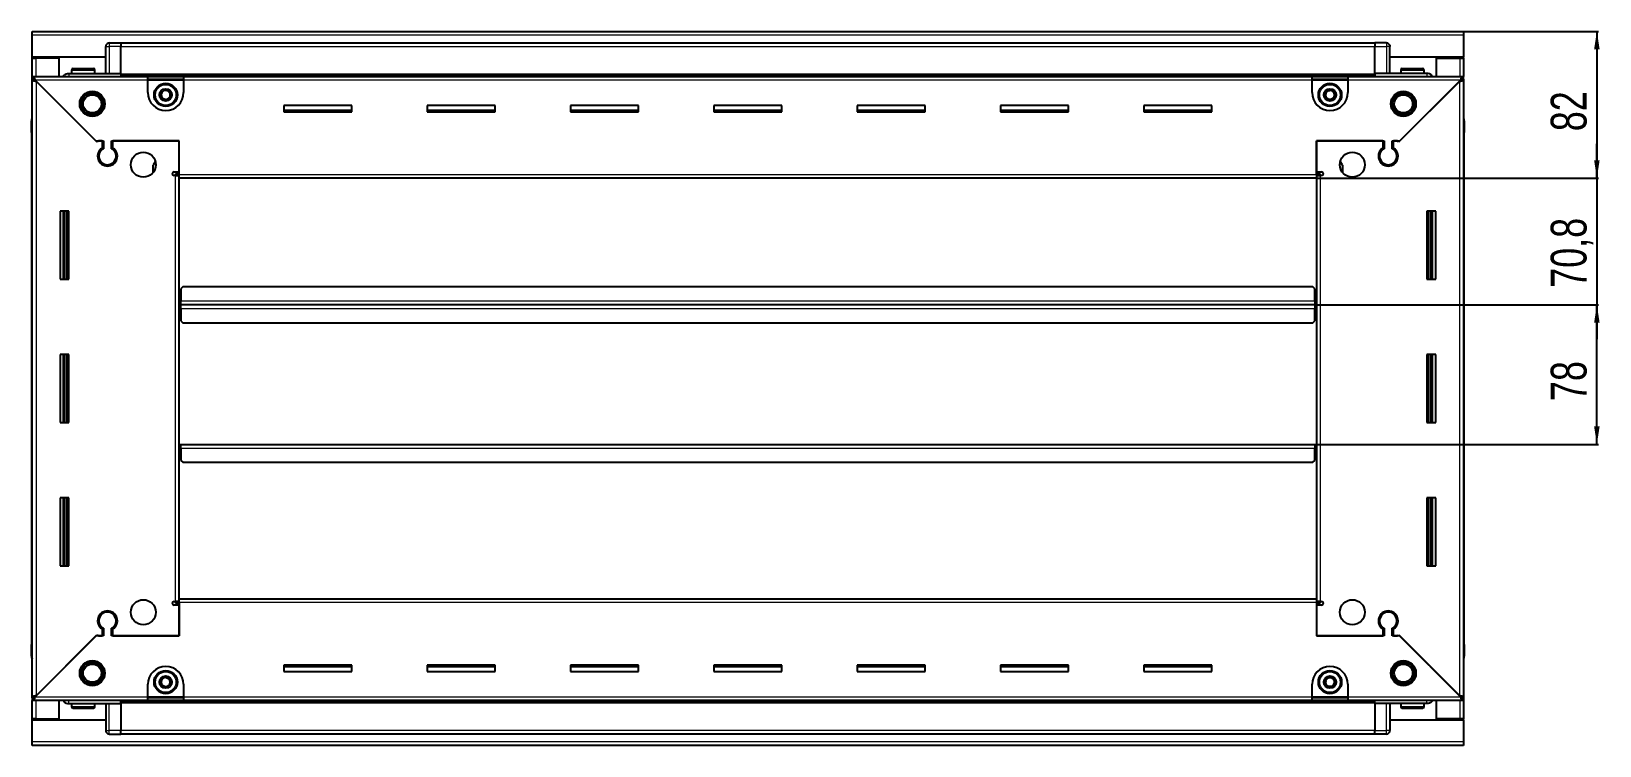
# Model space of a CAD drawing. Header units: millimetres. Extents: x 834 to 4236, y -297 to 1801.
# Drawn here: x 3360 to 4236, y 1277 to 1676 of the extents above; entities that cross this region are included whole.
import ezdxf

# ---------------------------------------------------------------- set-up
doc = ezdxf.new("R2010")
doc.units = ezdxf.units.MM
doc.layers.add('FORMAT', color=7, linetype='Continuous')
doc.styles.add('SLDTEXTSTYLE0', font='TXT', dxfattribs={"width": 0.75})
doc.dimstyles.new('SLDDIMSTYLE0', dxfattribs={"dimtxt": 20, "dimasz": 10, "dimexe": 0, "dimexo": 0.0625, "dimgap": 5, "dimtad": 2, "dimdec": 1, "dimrnd": 1e-09, "dimzin": 12, "dimdsep": 46, "dimtxsty": 'SLDTEXTSTYLE0', "dimsah": 1, "dimcen": 0.09, "dimadec": 0, "dimazin": 3, "dimtfac": 1, "dimtofl": 0, "dimtmove": 0, "dimatfit": 3, "dimfxl": 0, "dimfrac": 2, "dimtolj": 1, "dimtzin": 12, "dimarcsym": 0})
doc.dimstyles.new('SLDDIMSTYLE1', dxfattribs={"dimtxt": 20, "dimasz": 10, "dimexe": 0, "dimexo": 0.0625, "dimgap": 5, "dimtad": 2, "dimdec": 1, "dimrnd": 1e-09, "dimzin": 12, "dimdsep": 46, "dimtxsty": 'SLDTEXTSTYLE0', "dimsah": 1, "dimcen": 0.09, "dimadec": 0, "dimazin": 3, "dimtfac": 1, "dimtmove": 0, "dimatfit": 0, "dimfxl": 0, "dimfrac": 2, "dimtolj": 1, "dimtzin": 12, "dimarcsym": 0})

# ---------------------------------------------------------------- blocks, each defined once
blk = doc.blocks.new('_D_5')
at = {"layer": 'FORMAT'}
for p, q in [((4159.73, 1676.26), (4235.22, 1676.26)), ((4234.22, 1676.26), (4234.22, 1594.26)), ((4077.73, 1594.26), (4235.22, 1594.26))]:
    blk.add_line(p, q, dxfattribs=at)
for points in [[(4234.22, 1676.26), (4232.68, 1666.26), (4235.76, 1666.26)], [(4234.22, 1594.26), (4235.76, 1604.26), (4232.68, 1604.26)]]:
    blk.add_solid(points, dxfattribs=at)
at = {"layer": 'FORMAT', "insert": (4208.44, 1620.48), "char_height": 20, "attachment_point": 1, "rotation": 90, "style": 'SLDTEXTSTYLE0'}
blk.add_mtext('82', dxfattribs=at)
blk = doc.blocks.new('_D_6')
at = {"layer": 'FORMAT'}
for p, q in [((4234.22, 1594.26), (4234.22, 1613.49)), ((4077.73, 1594.26), (4235.22, 1594.26)), ((4234.22, 1594.26), (4234.22, 1523.51)), ((4076.73, 1523.51), (4235.22, 1523.51)), ((4234.22, 1523.51), (4234.22, 1504.28))]:
    blk.add_line(p, q, dxfattribs=at)
for points in [[(4234.22, 1594.26), (4235.76, 1604.26), (4232.68, 1604.26)], [(4234.22, 1523.51), (4232.68, 1513.51), (4235.76, 1513.51)]]:
    blk.add_solid(points, dxfattribs=at)
at = {"layer": 'FORMAT', "insert": (4208.44, 1533.02), "char_height": 20, "attachment_point": 1, "rotation": 90, "style": 'SLDTEXTSTYLE0'}
blk.add_mtext('70,8', dxfattribs=at)
blk = doc.blocks.new('_D_7')
at = {"layer": 'FORMAT'}
for p, q in [((4076.73, 1523.51), (4235.22, 1523.51)), ((4234.22, 1445.56), (4234.22, 1523.51)), ((4076.73, 1445.56), (4235.22, 1445.56))]:
    blk.add_line(p, q, dxfattribs=at)
for points in [[(4234.22, 1523.51), (4232.68, 1513.51), (4235.76, 1513.51)], [(4234.22, 1445.56), (4235.76, 1455.56), (4232.68, 1455.56)]]:
    blk.add_solid(points, dxfattribs=at)
at = {"layer": 'FORMAT', "insert": (4208.44, 1469.75), "char_height": 20, "attachment_point": 1, "rotation": 90, "style": 'SLDTEXTSTYLE0'}
blk.add_mtext('78', dxfattribs=at)

msp = doc.modelspace()

# ---------------------------------------------------------------- linework, layer by layer
at = {"color": 7, "linetype": 'Continuous', "lineweight": 25}
for p, q in [((3360.72, 1676.26), (4159.72, 1676.26)), ((3360.72, 1674.16), (3360.72, 1676.26)), ((3360.72, 1661.76), (3360.72, 1674.16)), ((4159.72, 1676.26), (4159.72, 1674.16)), ((4159.72, 1674.16), (4159.72, 1661.76)), ((3401.72, 1652.76), (3401.72, 1667.76)), ((3402.4, 1669.26), (3402.4, 1669.26)), ((3403.72, 1669.76), (3410.22, 1669.76)), ((3403.72, 1669.76), (3410.22, 1669.76)), ((3410.22, 1669.76), (3410.22, 1669.76)), ((3410.22, 1669.76), (3410.22, 1669.76)), ((3410.22, 1669.76), (3410.22, 1667.76)), ((4110.22, 1669.61), (3410.22, 1669.61)), ((3410.22, 1652.76), (3410.22, 1667.76)), ((4110.22, 1669.76), (4110.22, 1669.76)), ((4116.72, 1669.76), (4110.22, 1669.76)), ((4116.72, 1669.76), (4110.22, 1669.76)), ((4110.22, 1669.76), (4110.22, 1667.76)), ((4110.22, 1652.76), (4110.22, 1667.76)), ((4118.72, 1667.76), (4118.72, 1667.76)), ((4118.72, 1652.76), (4118.72, 1667.76)), ((3401.72, 1661.76), (3360.72, 1661.76)), ((3360.72, 1661.26), (3360.72, 1661.76)), ((3360.72, 1651.01), (3360.72, 1661.26)), ((3360.72, 1661.26), (3362.82, 1661.26)), ((3362.22, 1661.26), (3362.22, 1661.76)), ((3375.72, 1661.26), (3362.82, 1661.26)), ((3375.72, 1651.01), (3375.72, 1661.26)), ((3383.52, 1655.46), (3394.92, 1655.46)), ((4159.72, 1661.76), (4118.72, 1661.76)), ((4125.52, 1655.46), (4136.92, 1655.46)), ((4144.72, 1661.26), (4157.62, 1661.26)), ((4144.72, 1651.01), (4144.72, 1661.26)), ((4157.62, 1661.26), (4159.72, 1661.26)), ((4158.22, 1661.26), (4158.22, 1661.76)), ((4159.72, 1661.26), (4159.72, 1661.76)), ((4159.72, 1661.26), (4159.72, 1651.01)), ((3360.72, 1649.51), (3360.72, 1651.01)), ((3360.72, 1651.01), (3361.72, 1651.01)), ((3360.72, 1649.01), (3360.72, 1649.51)), ((3360.72, 1649.51), (3361.72, 1649.51)), ((3360.72, 1304.51), (3360.72, 1649.01)), ((3362.22, 1649.01), (3360.72, 1649.01)), ((3361.72, 1651.01), (3425.22, 1651.01)), ((3361.72, 1649.51), (3361.72, 1651.01)), ((3362.32, 1648.91), (3396.22, 1615.01)), ((3396.92, 1614.31), (3362.82, 1648.41)), ((3381.22, 1652.76), (3410.22, 1652.76)), ((3382.72, 1654.66), (3382.72, 1652.76)), ((3395.72, 1652.76), (3395.72, 1654.66)), ((3410.22, 1652.76), (3410.22, 1652.26)), ((3410.22, 1651.61), (4110.22, 1651.61)), ((3425.22, 1648.91), (3425.22, 1651.01)), ((3425.22, 1651.01), (3445.22, 1651.01)), ((3425.22, 1649.51), (3445.22, 1649.51)), ((3425.22, 1642.01), (3425.22, 1648.91)), ((3445.22, 1651.01), (4075.22, 1651.01)), ((3445.22, 1651.01), (3445.22, 1648.91)), ((3445.22, 1648.91), (3445.22, 1642.01)), ((4075.22, 1648.91), (4075.22, 1651.01)), ((4075.22, 1651.01), (4095.22, 1651.01)), ((4075.22, 1649.51), (4095.22, 1649.51)), ((4075.22, 1642.01), (4075.22, 1648.91)), ((4095.22, 1651.01), (4158.72, 1651.01)), ((4095.22, 1651.01), (4095.22, 1648.91)), ((4095.22, 1648.91), (4095.22, 1642.01)), ((4110.22, 1652.76), (4110.22, 1652.26)), ((4139.22, 1652.76), (4110.22, 1652.76)), ((4157.62, 1648.41), (4123.52, 1614.31)), ((4124.22, 1615.01), (4158.12, 1648.91)), ((4124.72, 1654.66), (4124.72, 1652.76)), ((4137.72, 1652.76), (4137.72, 1654.66)), ((4158.22, 1649.01), (4159.72, 1649.01)), ((4158.72, 1649.51), (4158.72, 1651.01)), ((4158.72, 1651.01), (4159.72, 1651.01)), ((4158.72, 1649.51), (4159.72, 1649.51)), ((4159.72, 1649.51), (4159.72, 1651.01)), ((4159.72, 1649.51), (4159.72, 1649.01)), ((4159.72, 1649.01), (4159.72, 1304.51)), ((3539.22, 1634.76), (3501.22, 1634.76)), ((3501.22, 1634.76), (3501.22, 1631.26)), ((3539.22, 1632.01), (3501.22, 1632.01)), ((3501.22, 1631.26), (3539.22, 1631.26)), ((3539.22, 1631.26), (3539.22, 1634.76)), ((3619.22, 1634.76), (3581.22, 1634.76)), ((3581.22, 1634.76), (3581.22, 1631.26)), ((3619.22, 1632.01), (3581.22, 1632.01)), ((3581.22, 1631.26), (3619.22, 1631.26)), ((3619.22, 1631.26), (3619.22, 1634.76)), ((3699.22, 1634.76), (3661.22, 1634.76)), ((3661.22, 1634.76), (3661.22, 1631.26)), ((3699.22, 1632.01), (3661.22, 1632.01)), ((3661.22, 1631.26), (3699.22, 1631.26)), ((3699.22, 1631.26), (3699.22, 1634.76)), ((3779.22, 1634.76), (3741.22, 1634.76)), ((3741.22, 1634.76), (3741.22, 1631.26)), ((3779.22, 1632.01), (3741.22, 1632.01)), ((3741.22, 1631.26), (3779.22, 1631.26)), ((3779.22, 1631.26), (3779.22, 1634.76)), ((3859.22, 1634.76), (3821.22, 1634.76)), ((3821.22, 1634.76), (3821.22, 1631.26)), ((3859.22, 1632.01), (3821.22, 1632.01)), ((3821.22, 1631.26), (3859.22, 1631.26)), ((3859.22, 1631.26), (3859.22, 1634.76)), ((3939.22, 1634.76), (3901.22, 1634.76)), ((3901.22, 1634.76), (3901.22, 1631.26)), ((3939.22, 1632.01), (3901.22, 1632.01)), ((3901.22, 1631.26), (3939.22, 1631.26)), ((3939.22, 1631.26), (3939.22, 1634.76)), ((4019.22, 1634.76), (3981.22, 1634.76)), ((3981.22, 1634.76), (3981.22, 1631.26)), ((4019.22, 1632.01), (3981.22, 1632.01)), ((3981.22, 1631.26), (4019.22, 1631.26)), ((4019.22, 1631.26), (4019.22, 1634.76)), ((3360.22, 1626.26), (3360.22, 1619.76)), ((3360.22, 1619.76), (3360.22, 1626.26)), ((3360.22, 1619.76), (3360.22, 1619.76)), ((3360.72, 1619.76), (3360.22, 1619.76)), ((3360.37, 1619.76), (3360.37, 1333.76)), ((4159.72, 1627.58), (4159.72, 1627.58)), ((4159.72, 1619.76), (4160.22, 1619.76)), ((4160.07, 1333.76), (4160.07, 1619.76)), ((4160.22, 1626.26), (4160.22, 1619.76)), ((4160.22, 1619.76), (4160.22, 1626.26)), ((4160.22, 1619.76), (4160.22, 1619.76)), ((4160.22, 1619.76), (4160.22, 1619.76)), ((3396.22, 1615.01), (3400.42, 1615.01)), ((3397.62, 1615.01), (3396.92, 1614.31)), ((3399.72, 1615.01), (3397.62, 1615.01)), ((3399.72, 1615.01), (3399.72, 1611.12)), ((3400.42, 1615.01), (3400.42, 1610.72)), ((3405.02, 1615.01), (3442.72, 1615.01)), ((3405.02, 1610.72), (3405.02, 1615.01)), ((3405.72, 1611.12), (3405.72, 1615.01)), ((3442.72, 1615.01), (3405.72, 1615.01)), ((3442.72, 1596.36), (3442.72, 1615.01)), ((3442.72, 1597.76), (3442.72, 1615.01)), ((4077.72, 1615.01), (4115.42, 1615.01)), ((4077.72, 1596.36), (4077.72, 1615.01)), ((4077.72, 1615.01), (4077.72, 1597.76)), ((4114.72, 1615.01), (4077.72, 1615.01)), ((4114.72, 1615.01), (4114.72, 1611.12)), ((4115.42, 1615.01), (4115.42, 1610.72)), ((4120.02, 1615.01), (4124.22, 1615.01)), ((4120.02, 1610.72), (4120.02, 1615.01)), ((4122.82, 1615.01), (4120.72, 1615.01)), ((4120.72, 1611.12), (4120.72, 1615.01)), ((4123.52, 1614.31), (4122.82, 1615.01)), ((3429.46, 1603.65), (3428.22, 1601.51)), ((4092.22, 1601.51), (4090.98, 1603.65)), ((3400.72, 1602.14), (3400.72, 1601.38)), ((3428.22, 1597.43), (3428.22, 1601.51)), ((3439.87, 1597.76), (3442.72, 1597.76)), ((3440.62, 1595.76), (3439.87, 1595.76)), ((3440.62, 1595.76), (3442.72, 1595.76)), ((3442.72, 1596.76), (3440.72, 1596.76)), ((3440.72, 1596.76), (3440.72, 1595.76)), ((3442.72, 1594.26), (3442.72, 1596.36)), ((4077.72, 1594.26), (3442.72, 1594.26)), ((3442.72, 1359.26), (3442.72, 1594.26)), ((4077.72, 1597.76), (4080.57, 1597.76)), ((4079.72, 1596.76), (4077.72, 1596.76)), ((4077.72, 1596.36), (4077.72, 1594.26)), ((4077.72, 1595.76), (4079.82, 1595.76)), ((4077.72, 1594.26), (4077.72, 1359.26)), ((4079.72, 1595.76), (4079.72, 1596.76)), ((4080.57, 1595.76), (4079.82, 1595.76)), ((4092.22, 1601.51), (4092.22, 1597.43)), ((4119.72, 1602.14), (4119.72, 1601.38)), ((3381.22, 1575.76), (3376.22, 1575.76)), ((3376.22, 1575.76), (3376.22, 1537.76)), ((3378.37, 1537.76), (3378.37, 1575.76)), ((3380.16, 1537.76), (3380.16, 1575.76)), ((3380.2, 1537.76), (3380.2, 1575.76)), ((3381.22, 1537.76), (3381.22, 1575.76)), ((4139.22, 1575.76), (4139.22, 1537.76)), ((4144.22, 1575.76), (4139.22, 1575.76)), ((4140.24, 1575.76), (4140.24, 1537.76)), ((4140.28, 1575.76), (4140.28, 1537.76)), ((4142.07, 1575.76), (4142.07, 1537.76)), ((4144.22, 1537.76), (4144.22, 1575.76)), ((3376.22, 1537.76), (3381.22, 1537.76)), ((3444.72, 1533.51), (3443.72, 1532.51)), ((3443.72, 1532.51), (3443.72, 1525.61)), ((4075.72, 1533.51), (3444.72, 1533.51)), ((4076.72, 1532.51), (4075.72, 1533.51)), ((4076.72, 1525.61), (4076.72, 1532.51)), ((4139.22, 1537.76), (4144.22, 1537.76)), ((3443.47, 1523.51), (3442.72, 1523.51)), ((3443.72, 1526.36), (3443.47, 1526.36)), ((3443.47, 1526.36), (3443.47, 1523.51)), ((3443.47, 1523.51), (3443.47, 1520.66)), ((3443.72, 1523.51), (3443.72, 1525.61)), ((4076.72, 1523.51), (3443.72, 1523.51)), ((3443.72, 1521.41), (3443.72, 1523.51)), ((4076.97, 1526.36), (4076.72, 1526.36)), ((4076.72, 1525.61), (4076.72, 1523.51)), ((4076.72, 1523.51), (4076.72, 1521.41)), ((4076.97, 1523.51), (4076.97, 1526.36)), ((4077.72, 1523.51), (4076.97, 1523.51)), ((4076.97, 1520.66), (4076.97, 1523.51)), ((3443.47, 1520.66), (3443.72, 1520.66)), ((3443.72, 1521.41), (3443.72, 1514.51)), ((4076.72, 1514.51), (4076.72, 1521.41)), ((4076.72, 1520.66), (4076.97, 1520.66)), ((3443.72, 1514.51), (3444.72, 1513.51)), ((3444.72, 1513.51), (4075.72, 1513.51)), ((4075.72, 1513.51), (4076.72, 1514.51)), ((3381.22, 1495.76), (3376.22, 1495.76)), ((3376.22, 1495.76), (3376.22, 1457.76)), ((3378.37, 1457.76), (3378.37, 1495.76)), ((3380.16, 1457.76), (3380.16, 1495.76)), ((3380.2, 1457.76), (3380.2, 1495.76)), ((3381.22, 1457.76), (3381.22, 1495.76)), ((4139.22, 1495.76), (4139.22, 1457.76)), ((4144.22, 1495.76), (4139.22, 1495.76)), ((4140.24, 1495.76), (4140.24, 1457.76)), ((4140.28, 1495.76), (4140.28, 1457.76)), ((4142.07, 1495.76), (4142.07, 1457.76)), ((4144.22, 1457.76), (4144.22, 1495.76)), ((3376.22, 1457.76), (3381.22, 1457.76)), ((4139.22, 1457.76), (4144.22, 1457.76)), ((3442.72, 1445.56), (3443.47, 1445.56)), ((3443.47, 1445.56), (3443.47, 1442.71)), ((3443.72, 1443.46), (3443.72, 1445.56)), ((3443.72, 1445.56), (4076.72, 1445.56)), ((4076.72, 1445.56), (4076.72, 1443.46)), ((4076.97, 1442.71), (4076.97, 1445.56)), ((4076.97, 1445.56), (4077.72, 1445.56)), ((3443.47, 1442.71), (3443.72, 1442.71)), ((3443.72, 1443.46), (3443.72, 1436.56)), ((3443.72, 1436.56), (3444.72, 1435.56)), ((4075.72, 1435.56), (4076.72, 1436.56)), ((4076.72, 1436.56), (4076.72, 1443.46)), ((4076.72, 1442.71), (4076.97, 1442.71)), ((3444.72, 1435.56), (4075.72, 1435.56)), ((3381.22, 1415.76), (3376.22, 1415.76)), ((3376.22, 1415.76), (3376.22, 1377.76)), ((3378.37, 1377.76), (3378.37, 1415.76)), ((3380.16, 1377.76), (3380.16, 1415.76)), ((3380.2, 1377.76), (3380.2, 1415.76)), ((3381.22, 1377.76), (3381.22, 1415.76)), ((4139.22, 1415.76), (4139.22, 1377.76)), ((4144.22, 1415.76), (4139.22, 1415.76)), ((4140.24, 1415.76), (4140.24, 1377.76)), ((4140.28, 1415.76), (4140.28, 1377.76)), ((4142.07, 1415.76), (4142.07, 1377.76)), ((4144.22, 1377.76), (4144.22, 1415.76)), ((3376.22, 1377.76), (3381.22, 1377.76)), ((4139.22, 1377.76), (4144.22, 1377.76)), ((3439.87, 1357.76), (3440.62, 1357.76)), ((3442.72, 1357.76), (3440.62, 1357.76)), ((3440.72, 1357.76), (3440.72, 1356.76)), ((3442.72, 1359.26), (4077.72, 1359.26)), ((3442.72, 1357.16), (3442.72, 1359.26)), ((3442.72, 1357.16), (3442.72, 1338.51)), ((4077.72, 1359.26), (4077.72, 1357.16)), ((4079.82, 1357.76), (4077.72, 1357.76)), ((4077.72, 1357.16), (4077.72, 1338.51)), ((4079.72, 1356.76), (4079.72, 1357.76)), ((4079.82, 1357.76), (4080.57, 1357.76)), ((3400.72, 1352.13), (3400.72, 1351.37)), ((3442.72, 1355.76), (3439.87, 1355.76)), ((3440.72, 1356.76), (3442.72, 1356.76)), ((3442.72, 1338.51), (3442.72, 1355.76)), ((4077.72, 1356.76), (4079.72, 1356.76)), ((4077.72, 1355.76), (4077.72, 1338.51)), ((4080.57, 1355.76), (4077.72, 1355.76)), ((4119.72, 1352.13), (4119.72, 1351.37)), ((3399.72, 1342.4), (3399.72, 1338.51)), ((3400.42, 1342.79), (3400.42, 1338.51)), ((3405.02, 1338.51), (3405.02, 1342.79)), ((3405.72, 1338.51), (3405.72, 1342.4)), ((4114.72, 1342.4), (4114.72, 1338.51)), ((4115.42, 1342.79), (4115.42, 1338.51)), ((4120.02, 1338.51), (4120.02, 1342.79)), ((4120.72, 1338.51), (4120.72, 1342.4)), ((3360.22, 1327.26), (3360.22, 1333.76)), ((3360.22, 1333.76), (3360.22, 1333.76)), ((3360.22, 1333.76), (3360.22, 1333.76)), ((3360.22, 1333.76), (3360.22, 1327.26)), ((3360.72, 1333.76), (3360.22, 1333.76)), ((3396.22, 1338.51), (3362.32, 1304.61)), ((3362.82, 1305.11), (3396.92, 1339.21)), ((3400.42, 1338.51), (3396.22, 1338.51)), ((3396.92, 1339.21), (3397.62, 1338.51)), ((3397.62, 1338.51), (3399.72, 1338.51)), ((3442.72, 1338.51), (3405.02, 1338.51)), ((3405.72, 1338.51), (3442.72, 1338.51)), ((4115.42, 1338.51), (4077.72, 1338.51)), ((4077.72, 1338.51), (4114.72, 1338.51)), ((4124.22, 1338.51), (4120.02, 1338.51)), ((4120.72, 1338.51), (4122.82, 1338.51)), ((4122.82, 1338.51), (4123.52, 1339.21)), ((4123.52, 1339.21), (4157.62, 1305.11)), ((4158.12, 1304.61), (4124.22, 1338.51)), ((4159.72, 1333.76), (4160.22, 1333.76)), ((4160.22, 1333.76), (4160.22, 1333.76)), ((4160.22, 1327.26), (4160.22, 1333.76)), ((4160.22, 1333.76), (4160.22, 1327.26)), ((3360.72, 1325.93), (3360.72, 1325.93)), ((3539.22, 1322.26), (3501.22, 1322.26)), ((3501.22, 1322.26), (3501.22, 1318.76)), ((3539.22, 1318.76), (3539.22, 1322.26)), ((3619.22, 1322.26), (3581.22, 1322.26)), ((3581.22, 1322.26), (3581.22, 1318.76)), ((3619.22, 1318.76), (3619.22, 1322.26)), ((3699.22, 1322.26), (3661.22, 1322.26)), ((3661.22, 1322.26), (3661.22, 1318.76)), ((3699.22, 1318.76), (3699.22, 1322.26)), ((3779.22, 1322.26), (3741.22, 1322.26)), ((3741.22, 1322.26), (3741.22, 1318.76)), ((3779.22, 1318.76), (3779.22, 1322.26)), ((3859.22, 1322.26), (3821.22, 1322.26)), ((3821.22, 1322.26), (3821.22, 1318.76)), ((3859.22, 1318.76), (3859.22, 1322.26)), ((3939.22, 1322.26), (3901.22, 1322.26)), ((3901.22, 1322.26), (3901.22, 1318.76)), ((3939.22, 1318.76), (3939.22, 1322.26)), ((4019.22, 1322.26), (3981.22, 1322.26)), ((3981.22, 1322.26), (3981.22, 1318.76)), ((4019.22, 1318.76), (4019.22, 1322.26)), ((3501.22, 1321.51), (3539.22, 1321.51)), ((3501.22, 1318.76), (3539.22, 1318.76)), ((3581.22, 1321.51), (3619.22, 1321.51)), ((3581.22, 1318.76), (3619.22, 1318.76)), ((3661.22, 1321.51), (3699.22, 1321.51)), ((3661.22, 1318.76), (3699.22, 1318.76)), ((3741.22, 1321.51), (3779.22, 1321.51)), ((3741.22, 1318.76), (3779.22, 1318.76)), ((3821.22, 1321.51), (3859.22, 1321.51)), ((3821.22, 1318.76), (3859.22, 1318.76)), ((3901.22, 1321.51), (3939.22, 1321.51)), ((3901.22, 1318.76), (3939.22, 1318.76)), ((3981.22, 1321.51), (4019.22, 1321.51)), ((3981.22, 1318.76), (4019.22, 1318.76)), ((3425.22, 1304.61), (3425.22, 1311.51)), ((3425.22, 1302.51), (3425.22, 1304.61)), ((3445.22, 1311.51), (3445.22, 1304.61)), ((3445.22, 1304.61), (3445.22, 1302.51)), ((4075.22, 1304.61), (4075.22, 1311.51)), ((4075.22, 1302.51), (4075.22, 1304.61)), ((4095.22, 1311.51), (4095.22, 1304.61)), ((4095.22, 1304.61), (4095.22, 1302.51)), ((3360.72, 1304.01), (3360.72, 1304.51)), ((3362.22, 1304.51), (3360.72, 1304.51)), ((3360.72, 1304.01), (3360.72, 1302.51)), ((3361.72, 1304.01), (3360.72, 1304.01)), ((3360.72, 1292.26), (3360.72, 1302.51)), ((3361.72, 1302.51), (3360.72, 1302.51)), ((3361.72, 1304.01), (3361.72, 1302.51)), ((3425.22, 1302.51), (3361.72, 1302.51)), ((3375.72, 1292.26), (3375.72, 1302.51)), ((3381.22, 1300.76), (3410.22, 1300.76)), ((3382.72, 1300.76), (3382.72, 1298.86)), ((3387.3, 1298.06), (3383.52, 1298.06)), ((3394.92, 1298.06), (3387.3, 1298.06)), ((3395.72, 1298.86), (3395.72, 1300.76)), ((3401.72, 1300.76), (3401.72, 1285.76)), ((4110.22, 1301.91), (3410.22, 1301.91)), ((3410.22, 1300.76), (3410.22, 1301.26)), ((3410.22, 1300.76), (3410.22, 1285.76)), ((3445.22, 1304.01), (3425.22, 1304.01)), ((3445.22, 1302.51), (3425.22, 1302.51)), ((4075.22, 1302.51), (3445.22, 1302.51)), ((4095.22, 1304.01), (4075.22, 1304.01)), ((4095.22, 1302.51), (4075.22, 1302.51)), ((4158.72, 1302.51), (4095.22, 1302.51)), ((4110.22, 1300.76), (4110.22, 1301.26)), ((4139.22, 1300.76), (4110.22, 1300.76)), ((4110.22, 1300.76), (4110.22, 1285.76)), ((4118.72, 1300.76), (4118.72, 1285.76)), ((4124.72, 1300.76), (4124.72, 1298.86)), ((4132.51, 1298.06), (4125.52, 1298.06)), ((4136.92, 1298.06), (4132.51, 1298.06)), ((4137.72, 1298.86), (4137.72, 1300.76)), ((4144.72, 1292.26), (4144.72, 1302.51)), ((4158.22, 1304.51), (4159.72, 1304.51)), ((4158.72, 1304.01), (4158.72, 1302.51)), ((4159.72, 1304.01), (4158.72, 1304.01)), ((4159.72, 1302.51), (4158.72, 1302.51)), ((4159.72, 1304.51), (4159.72, 1304.01)), ((4159.72, 1304.01), (4159.72, 1302.51)), ((4159.72, 1302.51), (4159.72, 1292.26)), ((3362.82, 1292.26), (3360.72, 1292.26)), ((3360.72, 1291.76), (3360.72, 1292.26)), ((3360.72, 1279.36), (3360.72, 1291.76)), ((3360.72, 1291.76), (3401.72, 1291.76)), ((3362.22, 1291.76), (3362.22, 1292.26)), ((3362.82, 1292.26), (3375.72, 1292.26)), ((4118.72, 1291.76), (4159.72, 1291.76)), ((4157.62, 1292.26), (4144.72, 1292.26)), ((4159.72, 1292.26), (4157.62, 1292.26)), ((4158.22, 1291.76), (4158.22, 1292.26)), ((4159.72, 1291.76), (4159.72, 1292.26)), ((4159.72, 1291.76), (4159.72, 1279.36)), ((3360.72, 1277.26), (3360.72, 1279.36)), ((3401.72, 1285.76), (3401.72, 1285.76)), ((3403.72, 1283.76), (3410.22, 1283.76)), ((3403.72, 1283.76), (3410.22, 1283.76)), ((3410.22, 1283.76), (3410.22, 1285.76)), ((3410.22, 1283.91), (4110.22, 1283.91)), ((3410.22, 1283.76), (3410.22, 1283.76)), ((4110.22, 1283.76), (4110.22, 1285.76)), ((4110.22, 1283.76), (4110.22, 1283.76)), ((4116.72, 1283.76), (4110.22, 1283.76)), ((4110.22, 1283.76), (4110.22, 1283.76)), ((4116.72, 1283.76), (4110.22, 1283.76)), ((4118.04, 1284.26), (4118.04, 1284.26)), ((4159.72, 1279.36), (4159.72, 1277.26)), ((4159.72, 1277.26), (3360.72, 1277.26))]:
    msp.add_line(p, q, dxfattribs=at)
at = {"color": 8, "linetype": 'Continuous', "lineweight": 18}
for p, q in [((4159.72, 1674.16), (3360.72, 1674.16)), ((3401.72, 1667.76), (3403.72, 1667.76)), ((3403.72, 1669.76), (3403.72, 1667.76)), ((3403.72, 1667.76), (3403.72, 1652.76)), ((3410.22, 1667.76), (3403.72, 1667.76)), ((4110.22, 1667.61), (3410.22, 1667.61)), ((4110.22, 1667.76), (4116.72, 1667.76)), ((4116.72, 1669.76), (4116.72, 1667.76)), ((4116.72, 1667.76), (4116.72, 1652.76)), ((4118.72, 1667.76), (4116.72, 1667.76)), ((3362.82, 1661.26), (3362.82, 1661.76)), ((3362.82, 1651.01), (3362.82, 1661.26)), ((4157.62, 1661.76), (4157.62, 1661.26)), ((4157.62, 1661.26), (4157.62, 1651.01)), ((3425.22, 1648.91), (3362.32, 1648.91)), ((3362.82, 1648.41), (3362.82, 1305.11)), ((3382.72, 1654.66), (3395.72, 1654.66)), ((4110.22, 1652.26), (3410.22, 1652.26)), ((4110.22, 1651.02), (3410.22, 1651.02)), ((3425.22, 1648.91), (3445.22, 1648.91)), ((4075.22, 1648.91), (3445.22, 1648.91)), ((4075.22, 1648.91), (4095.22, 1648.91)), ((4158.12, 1648.91), (4095.22, 1648.91)), ((4124.72, 1654.66), (4137.72, 1654.66)), ((4157.62, 1305.11), (4157.62, 1648.41)), ((3360.72, 1626.26), (3360.22, 1626.26)), ((4159.72, 1626.26), (4160.22, 1626.26)), ((3440.62, 1357.76), (3440.62, 1595.76)), ((3442.72, 1596.36), (4077.72, 1596.36)), ((4079.82, 1595.76), (4079.82, 1357.76)), ((3377.72, 1575.76), (3377.72, 1537.76)), ((3378.96, 1575.76), (3378.96, 1537.76)), ((4141.49, 1537.76), (4141.49, 1575.76)), ((4142.72, 1537.76), (4142.72, 1575.76)), ((4076.72, 1525.61), (3443.72, 1525.61)), ((3443.72, 1521.41), (4076.72, 1521.41)), ((3377.72, 1495.76), (3377.72, 1457.76)), ((3378.96, 1495.76), (3378.96, 1457.76)), ((4141.49, 1457.76), (4141.49, 1495.76)), ((4142.72, 1457.76), (4142.72, 1495.76)), ((3443.72, 1443.46), (4076.72, 1443.46)), ((3377.72, 1415.76), (3377.72, 1377.76)), ((3378.96, 1415.76), (3378.96, 1377.76)), ((4141.49, 1377.76), (4141.49, 1415.76)), ((4142.72, 1377.76), (4142.72, 1415.76)), ((4077.72, 1357.16), (3442.72, 1357.16)), ((3360.72, 1327.26), (3360.22, 1327.26)), ((4159.72, 1327.26), (4160.22, 1327.26)), ((3362.32, 1304.61), (3425.22, 1304.61)), ((3445.22, 1304.61), (3425.22, 1304.61)), ((3445.22, 1304.61), (4075.22, 1304.61)), ((4095.22, 1304.61), (4075.22, 1304.61)), ((4095.22, 1304.61), (4158.12, 1304.61)), ((3362.82, 1292.26), (3362.82, 1302.51)), ((3387.03, 1298.86), (3382.72, 1298.86)), ((3395.72, 1298.86), (3387.03, 1298.86)), ((3403.72, 1285.76), (3403.72, 1300.76)), ((3410.22, 1302.49), (4110.22, 1302.49)), ((3410.22, 1301.26), (4110.22, 1301.26)), ((4116.72, 1285.76), (4116.72, 1300.76)), ((4132.7, 1298.86), (4124.72, 1298.86)), ((4137.72, 1298.86), (4132.7, 1298.86)), ((4157.62, 1302.51), (4157.62, 1292.26)), ((3362.82, 1291.76), (3362.82, 1292.26)), ((4157.62, 1292.26), (4157.62, 1291.76)), ((4159.72, 1279.36), (3360.72, 1279.36)), ((3401.72, 1285.76), (3403.72, 1285.76)), ((3410.22, 1285.76), (3403.72, 1285.76)), ((3403.72, 1283.76), (3403.72, 1285.76)), ((3410.22, 1285.91), (4110.22, 1285.91)), ((4110.22, 1285.76), (4116.72, 1285.76)), ((4118.72, 1285.76), (4116.72, 1285.76)), ((4116.72, 1283.76), (4116.72, 1285.76))]:
    msp.add_line(p, q, dxfattribs=at)
at = {"color": 7, "linetype": 'Continuous', "lineweight": 25, "flags": 128}
msp.add_lwpolyline([(4118.58, 1668.51), (4118.68, 1668.15), (4118.72, 1667.76)], dxfattribs=at)
at = {"color": 7, "linetype": 'Continuous', "lineweight": 25}
for centre, radius in [((3435.22, 1640.76), 6.5), ((4085.22, 1640.76), 6.5), ((3394.22, 1635.76), 7), ((3394.22, 1635.76), 6.02), ((3394.22, 1635.76), 5.1), ((3435.22, 1640.76), 3.46), ((4085.22, 1640.76), 3.46), ((4126.22, 1635.76), 7), ((4126.22, 1635.76), 6.02), ((4126.22, 1635.76), 5.1), ((3422.72, 1601.76), 7), ((4097.72, 1601.76), 7), ((3422.72, 1351.76), 7), ((4097.72, 1351.76), 7), ((3394.22, 1317.76), 7), ((3394.22, 1317.76), 6.03), ((3394.22, 1317.76), 5.1), ((4126.22, 1317.76), 7), ((4126.22, 1317.76), 6.02), ((4126.22, 1317.76), 5.1), ((3435.22, 1312.76), 6.5), ((3435.22, 1312.76), 3.46), ((4085.22, 1312.76), 6.5), ((4085.22, 1312.76), 3.46)]:
    msp.add_circle(centre, radius, dxfattribs=at)
at = {"color": 8, "linetype": 'Continuous', "lineweight": 18}
for centre in [(3435.22, 1640.76), (4085.22, 1640.76), (3435.22, 1312.76), (4085.22, 1312.76)]:
    msp.add_circle(centre, 5.7, dxfattribs=at)
at = {"color": 7, "linetype": 'Continuous', "lineweight": 25}
for centre, radius, start, end in [((3403.72, 1667.76), 2, 90, 180), ((3403.72, 1667.76), 2, 123.94202, 131.40962), ((3403.72, 1667.76), 2, 90, 108.58003), ((4116.72, 1667.76), 2, 0, 90), ((3383.52, 1654.66), 0.8, 90, 180), ((3394.92, 1654.66), 0.8, 0, 90), ((4125.52, 1654.66), 0.8, 90, 180), ((4136.92, 1654.66), 0.8, 0, 90), ((3401.52, 1652.96), 0.2, 270, 0), ((4118.92, 1652.96), 0.2, 180, 270), ((3435.22, 1642.01), 10, 180, 270), ((3435.22, 1640.76), 2.5, 134.01559, 194.01559), ((3435.22, 1640.76), 2.5, 194.01559, 254.01559), ((3435.22, 1640.76), 2.5, 74.01559, 134.01559), ((3435.22, 1640.76), 2.5, 254.01559, 314.01559), ((3435.22, 1642.01), 10, 270, 0), ((3435.22, 1640.76), 2.5, 14.01559, 74.01559), ((3435.22, 1640.76), 2.5, 314.01559, 14.01559), ((4085.22, 1642.01), 10, 180, 270), ((4085.22, 1640.76), 2.5, 160.11158, 220.11158), ((4085.22, 1640.76), 2.5, 100.11158, 160.11158), ((4085.22, 1640.76), 2.5, 220.11158, 280.11158), ((4085.22, 1640.76), 2.5, 40.11158, 100.11158), ((4085.22, 1642.01), 10, 270, 0), ((4085.22, 1640.76), 2.5, 280.11158, 340.11158), ((4085.22, 1640.76), 2.5, 340.11158, 40.11158), ((3362.22, 1626.26), 2, 138.59038, 180), ((4158.22, 1626.26), 2, 33.94202, 41.40962), ((4158.22, 1626.26), 2, 0, 41.39416), ((4158.22, 1626.26), 2, 360, 18.58003), ((3402.72, 1606.51), 5.5, 123.05573, 56.94427), ((4117.72, 1606.51), 5.5, 123.05573, 56.94427), ((3402.72, 1606.51), 4.8, 118.63099, 61.36901), ((4117.72, 1606.51), 4.8, 118.63099, 61.36901), ((3439.87, 1596.76), 1, 90, 270), ((4080.57, 1596.76), 1, 270, 90), ((3439.87, 1356.76), 1, 90, 270), ((4080.57, 1356.76), 1, 270, 90), ((3402.72, 1347.01), 5.5, 303.05573, 236.94427), ((3402.72, 1347.01), 4.8, 298.63099, 241.36901), ((4117.72, 1347.01), 5.5, 303.05573, 236.94427), ((4117.72, 1347.01), 4.8, 298.63099, 241.36901), ((3362.22, 1327.26), 2, 180, 198.58003), ((3362.22, 1327.26), 2, 180, 221.39416), ((3362.22, 1327.26), 2, 213.94202, 221.40962), ((4158.22, 1327.26), 2, 318.59038, 0), ((3435.22, 1311.51), 10, 90, 180), ((3435.22, 1312.76), 2.5, 127.47401, 187.47401), ((3435.22, 1312.76), 2.5, 67.47401, 127.47401), ((3435.22, 1311.51), 10, 0, 90), ((3435.22, 1312.76), 2.5, 7.47401, 67.47401), ((4085.22, 1311.51), 10, 90, 180), ((4085.22, 1312.76), 2.5, 147.04236, 207.04236), ((4085.22, 1312.76), 2.5, 87.04236, 147.04236), ((4085.22, 1311.51), 10, 0, 90), ((4085.22, 1312.76), 2.5, 27.04236, 87.04236), ((4085.22, 1312.76), 2.5, 327.04236, 27.04236), ((3435.22, 1312.76), 2.5, 187.47401, 247.47401), ((3435.22, 1312.76), 2.5, 247.47401, 307.47401), ((3435.22, 1312.76), 2.5, 307.47401, 7.47401), ((4085.22, 1312.76), 2.5, 207.04236, 267.04236), ((4085.22, 1312.76), 2.5, 267.04236, 327.04236), ((3383.52, 1298.86), 0.8, 180, 270), ((3394.92, 1298.86), 0.8, 270, 360), ((3401.52, 1300.56), 0.2, 0, 90), ((4118.92, 1300.56), 0.2, 90, 180), ((4125.52, 1298.86), 0.8, 180, 270), ((4136.92, 1298.86), 0.8, 270, 360), ((3403.72, 1285.76), 2, 180, 270), ((4116.72, 1285.76), 2, 270, 0)]:
    msp.add_arc(centre, radius, start, end, dxfattribs=at)
for points, knots in [([(3360.72, 1649.01), (3360.75, 1648.96), (3360.8, 1648.87), (3361.19, 1648.74), (3361.75, 1648.61), (3362.33, 1648.5), (3362.7, 1648.43), (3362.82, 1648.41)], [0, 0, 0, 0, 0.2302553, 0.4485219, 0.6667858, 0.8850496, 1, 1, 1, 1]), ([(3362.32, 1648.91), (3362.28, 1649.16), (3362.19, 1649.65), (3362.05, 1650.3), (3361.92, 1650.76), (3361.81, 1650.98), (3361.74, 1651), (3361.72, 1651.01)], [0, 0, 0, 0, 0.230255, 0.448522, 0.666786, 0.88505, 1, 1, 1, 1]), ([(3378.01, 1651.01), (3378.13, 1651.21), (3378.51, 1651.86), (3379.67, 1652.57), (3380.7, 1652.69), (3381.22, 1652.76)], [0, 0, 0, 0, 0.18225, 0.591125, 1, 1, 1, 1]), ([(3410.22, 1652.76), (3410.22, 1652.72), (3410.22, 1652.64), (3410.22, 1652.02), (3410.22, 1651.47), (3410.22, 1651.09), (3410.22, 1651.08)], [0, 0, 0, 0, 0.330266, 0.660532, 0.990799, 1, 1, 1, 1]), ([(4110.22, 1652.76), (4110.22, 1652.72), (4110.22, 1652.64), (4110.22, 1652.02), (4110.22, 1651.47), (4110.22, 1651.09), (4110.22, 1651.08)], [0, 0, 0, 0, 0.3302662, 0.6605324, 0.9907986, 1, 1, 1, 1]), ([(4142.44, 1651.01), (4142.32, 1651.21), (4141.93, 1651.86), (4140.78, 1652.57), (4139.74, 1652.69), (4139.22, 1652.76)], [0, 0, 0, 0, 0.18225, 0.591125, 1, 1, 1, 1]), ([(4157.62, 1648.41), (4157.88, 1648.45), (4158.37, 1648.54), (4159.01, 1648.68), (4159.48, 1648.81), (4159.7, 1648.92), (4159.71, 1648.98), (4159.72, 1649.01)], [0, 0, 0, 0, 0.230255, 0.448522, 0.666786, 0.88505, 1, 1, 1, 1]), ([(4158.72, 1651.01), (4158.68, 1650.98), (4158.59, 1650.93), (4158.45, 1650.54), (4158.32, 1649.98), (4158.21, 1649.4), (4158.14, 1649.03), (4158.12, 1648.91)], [0, 0, 0, 0, 0.230255, 0.448522, 0.666786, 0.88505, 1, 1, 1, 1]), ([(3432.45, 1641.55), (3432.82, 1641.91), (3433.51, 1642.58), (3434.2, 1643.25), (3434.52, 1643.56)], [0, 0, 0, 0, 0.534686, 1, 1, 1, 1]), ([(3433.15, 1638.75), (3433.06, 1639.09), (3432.86, 1639.88), (3432.62, 1640.85), (3432.48, 1641.43), (3432.45, 1641.55)], [0, 0, 0, 0, 0.362901, 0.866875, 1, 1, 1, 1]), ([(3435.92, 1637.96), (3435.43, 1638.1), (3434.5, 1638.36), (3433.58, 1638.63), (3433.15, 1638.75)], [0, 0, 0, 0, 0.534686, 1, 1, 1, 1]), ([(3434.52, 1643.56), (3435.02, 1643.42), (3435.95, 1643.15), (3436.87, 1642.89), (3437.3, 1642.76)], [0, 0, 0, 0, 0.534686, 1, 1, 1, 1]), ([(3438, 1639.96), (3437.63, 1639.6), (3436.93, 1638.93), (3436.24, 1638.27), (3435.92, 1637.96)], [0, 0, 0, 0, 0.534686, 1, 1, 1, 1]), ([(3437.3, 1642.76), (3437.33, 1642.64), (3437.47, 1642.06), (3437.71, 1641.1), (3437.91, 1640.3), (3438, 1639.96)], [0, 0, 0, 0, 0.133125, 0.637099, 1, 1, 1, 1]), ([(4082.38, 1640.25), (4082.42, 1640.37), (4082.63, 1640.93), (4082.96, 1641.87), (4083.24, 1642.64), (4083.36, 1642.96)], [0, 0, 0, 0, 0.133125, 0.637099, 1, 1, 1, 1]), ([(4084.24, 1638.04), (4083.91, 1638.44), (4083.29, 1639.17), (4082.67, 1639.91), (4082.38, 1640.25)], [0, 0, 0, 0, 0.534686, 1, 1, 1, 1]), ([(4083.36, 1642.96), (4083.87, 1643.06), (4084.82, 1643.22), (4085.76, 1643.39), (4086.2, 1643.47)], [0, 0, 0, 0, 0.534686, 1, 1, 1, 1]), ([(4087.08, 1638.55), (4086.57, 1638.46), (4085.62, 1638.29), (4084.68, 1638.12), (4084.24, 1638.04)], [0, 0, 0, 0, 0.534686, 1, 1, 1, 1]), ([(4086.2, 1643.47), (4086.54, 1643.08), (4087.16, 1642.34), (4087.78, 1641.61), (4088.06, 1641.26)], [0, 0, 0, 0, 0.534686, 1, 1, 1, 1]), ([(4088.06, 1641.26), (4087.95, 1640.94), (4087.67, 1640.17), (4087.33, 1639.23), (4087.12, 1638.67), (4087.08, 1638.55)], [0, 0, 0, 0, 0.362901, 0.866875, 1, 1, 1, 1]), ([(3432.56, 1313.86), (3432.65, 1313.94), (3433.13, 1314.3), (3433.92, 1314.91), (3434.57, 1315.41), (3434.85, 1315.62)], [0, 0, 0, 0, 0.133125, 0.637099, 1, 1, 1, 1]), ([(3432.93, 1311), (3432.86, 1311.51), (3432.74, 1312.47), (3432.61, 1313.42), (3432.56, 1313.86)], [0, 0, 0, 0, 0.534686, 1, 1, 1, 1]), ([(3434.85, 1315.62), (3435.32, 1315.42), (3436.21, 1315.05), (3437.1, 1314.68), (3437.51, 1314.51)], [0, 0, 0, 0, 0.534686, 1, 1, 1, 1]), ([(3437.51, 1314.51), (3437.58, 1314), (3437.71, 1313.05), (3437.83, 1312.09), (3437.89, 1311.65)], [0, 0, 0, 0, 0.534686, 1, 1, 1, 1]), ([(4082.34, 1312.91), (4082.62, 1313.34), (4083.14, 1314.15), (4083.67, 1314.95), (4083.91, 1315.33)], [0, 0, 0, 0, 0.534686, 1, 1, 1, 1]), ([(4083.91, 1315.33), (4084.03, 1315.32), (4084.63, 1315.29), (4085.63, 1315.24), (4086.45, 1315.2), (4086.79, 1315.18)], [0, 0, 0, 0, 0.133125, 0.637099, 1, 1, 1, 1]), ([(4086.79, 1315.18), (4087.03, 1314.72), (4087.47, 1313.86), (4087.9, 1313.01), (4088.1, 1312.61)], [0, 0, 0, 0, 0.5346859, 1, 1, 1, 1]), ([(3362.82, 1305.11), (3362.57, 1305.06), (3362.07, 1304.97), (3361.43, 1304.84), (3360.97, 1304.71), (3360.75, 1304.6), (3360.73, 1304.53), (3360.72, 1304.51)], [0, 0, 0, 0, 0.230255, 0.448522, 0.666786, 0.88505, 1, 1, 1, 1]), ([(3361.72, 1302.51), (3361.77, 1302.53), (3361.86, 1302.59), (3361.99, 1302.98), (3362.12, 1303.54), (3362.23, 1304.12), (3362.3, 1304.48), (3362.32, 1304.61)], [0, 0, 0, 0, 0.2302553, 0.4485219, 0.6667858, 0.8850496, 1, 1, 1, 1]), ([(3435.6, 1309.89), (3435.12, 1310.09), (3434.23, 1310.46), (3433.34, 1310.83), (3432.93, 1311)], [0, 0, 0, 0, 0.534686, 1, 1, 1, 1]), ([(3437.89, 1311.65), (3437.61, 1311.44), (3436.96, 1310.94), (3436.17, 1310.34), (3435.7, 1309.97), (3435.6, 1309.89)], [0, 0, 0, 0, 0.3629006, 0.8668753, 1, 1, 1, 1]), ([(4083.65, 1310.33), (4083.42, 1310.79), (4082.98, 1311.65), (4082.54, 1312.51), (4082.34, 1312.91)], [0, 0, 0, 0, 0.5346859, 1, 1, 1, 1]), ([(4086.53, 1310.19), (4086.19, 1310.2), (4085.37, 1310.25), (4084.37, 1310.3), (4083.78, 1310.33), (4083.65, 1310.33)], [0, 0, 0, 0, 0.362901, 0.866875, 1, 1, 1, 1]), ([(4088.1, 1312.61), (4087.82, 1312.18), (4087.3, 1311.37), (4086.78, 1310.56), (4086.53, 1310.19)], [0, 0, 0, 0, 0.5346859, 1, 1, 1, 1]), ([(4159.72, 1304.51), (4159.7, 1304.55), (4159.64, 1304.64), (4159.25, 1304.78), (4158.69, 1304.91), (4158.11, 1305.02), (4157.75, 1305.08), (4157.62, 1305.11)], [0, 0, 0, 0, 0.230255, 0.448522, 0.666786, 0.88505, 1, 1, 1, 1]), ([(4158.12, 1304.61), (4158.17, 1304.35), (4158.26, 1303.86), (4158.39, 1303.22), (4158.52, 1302.75), (4158.63, 1302.53), (4158.7, 1302.51), (4158.72, 1302.51)], [0, 0, 0, 0, 0.230255, 0.448522, 0.666786, 0.88505, 1, 1, 1, 1]), ([(3378.01, 1302.51), (3378.13, 1302.31), (3378.51, 1301.66), (3379.67, 1300.95), (3380.7, 1300.82), (3381.22, 1300.76)], [0, 0, 0, 0, 0.18225, 0.591125, 1, 1, 1, 1]), ([(3410.22, 1300.76), (3410.22, 1300.79), (3410.22, 1300.87), (3410.22, 1301.49), (3410.22, 1302.07), (3410.22, 1302.46), (3410.22, 1302.49)], [0, 0, 0, 0, 0.3242788, 0.6485576, 0.9728365, 1, 1, 1, 1]), ([(4110.22, 1300.76), (4110.22, 1300.79), (4110.22, 1300.87), (4110.22, 1301.49), (4110.22, 1302.07), (4110.22, 1302.46), (4110.22, 1302.49)], [0, 0, 0, 0, 0.324279, 0.648558, 0.972836, 1, 1, 1, 1]), ([(4142.44, 1302.51), (4142.32, 1302.31), (4141.93, 1301.66), (4140.78, 1300.95), (4139.74, 1300.82), (4139.22, 1300.76)], [0, 0, 0, 0, 0.1822499, 0.5911249, 1, 1, 1, 1])]:
    msp.add_open_spline(points, degree=3, knots=knots, dxfattribs=at)
for points in [[(3362.32, 1648.91), (3362.27, 1648.99), (3362.17, 1649.14), (3362.02, 1649.34), (3361.87, 1649.48), (3361.77, 1649.5), (3361.72, 1649.51)], [(3362.22, 1649.01), (3362.23, 1648.96), (3362.25, 1648.86), (3362.39, 1648.71), (3362.59, 1648.56), (3362.74, 1648.46), (3362.82, 1648.41)], [(4157.62, 1648.41), (4157.7, 1648.46), (4157.86, 1648.56), (4158.06, 1648.71), (4158.19, 1648.86), (4158.21, 1648.96), (4158.22, 1649.01)], [(4158.72, 1649.51), (4158.67, 1649.5), (4158.57, 1649.48), (4158.42, 1649.34), (4158.27, 1649.14), (4158.17, 1648.99), (4158.12, 1648.91)], [(3361.72, 1304.01), (3361.77, 1304.02), (3361.87, 1304.03), (3362.02, 1304.17), (3362.17, 1304.37), (3362.27, 1304.53), (3362.32, 1304.61)], [(3362.82, 1305.11), (3362.74, 1305.06), (3362.59, 1304.96), (3362.39, 1304.81), (3362.25, 1304.66), (3362.23, 1304.56), (3362.22, 1304.51)], [(4158.22, 1304.51), (4158.21, 1304.56), (4158.19, 1304.66), (4158.06, 1304.81), (4157.86, 1304.96), (4157.7, 1305.06), (4157.62, 1305.11)], [(4158.12, 1304.61), (4158.17, 1304.53), (4158.27, 1304.37), (4158.42, 1304.17), (4158.57, 1304.03), (4158.67, 1304.02), (4158.72, 1304.01)]]:
    msp.add_open_spline(points, degree=3, dxfattribs=at)
at = {"color": 8, "linetype": 'Continuous', "lineweight": 18}
for points, knots in [([(3381.22, 1652.76), (3381.22, 1652.71), (3381.22, 1652.64), (3381.22, 1652.2), (3381.22, 1651.75), (3381.22, 1651.33), (3381.22, 1651.06), (3381.22, 1651.01)], [0, 0, 0, 0, 0.3597529, 0.5534142, 0.7511852, 0.9489563, 1, 1, 1, 1]), ([(4139.22, 1652.76), (4139.22, 1652.71), (4139.22, 1652.64), (4139.22, 1652.2), (4139.22, 1651.75), (4139.22, 1651.33), (4139.22, 1651.06), (4139.22, 1651.01)], [0, 0, 0, 0, 0.359753, 0.553414, 0.751185, 0.948956, 1, 1, 1, 1]), ([(3381.22, 1300.76), (3381.22, 1300.8), (3381.22, 1300.88), (3381.22, 1301.31), (3381.22, 1301.77), (3381.22, 1302.18), (3381.22, 1302.45), (3381.22, 1302.51)], [0, 0, 0, 0, 0.359753, 0.553414, 0.751185, 0.948956, 1, 1, 1, 1]), ([(4139.22, 1300.76), (4139.22, 1300.8), (4139.22, 1300.88), (4139.22, 1301.31), (4139.22, 1301.77), (4139.22, 1302.18), (4139.22, 1302.45), (4139.22, 1302.51)], [0, 0, 0, 0, 0.359753, 0.553414, 0.751185, 0.948956, 1, 1, 1, 1])]:
    msp.add_open_spline(points, degree=3, knots=knots, dxfattribs=at)

# ---------------------------------------------------------------- dimensions: what is measured, and where the dimension line sits
at = {"layer": 'FORMAT'}
for base, p1, p2, dimstyle, picture, middle in [((4234.22, 1594.26), (4159.72, 1676.26), (4077.72, 1594.26), 'SLDDIMSTYLE0', '_D_5', (4234.22, 1635.26)), ((4234.22206759, 1523.50706681), (4077.72171069, 1594.25706681), (4076.72171069, 1523.50706681), 'SLDDIMSTYLE1', '_D_6', (4234.22206759, 1558.88206681)), ((4234.22206759, 1523.50706681), (4076.72171069, 1445.55706681), (4076.72171069, 1523.50706681), 'SLDDIMSTYLE0', '_D_7', (4234.22206759, 1484.53206681))]:
    dim = msp.add_linear_dim(base=base, p1=p1, p2=p2, angle=90, dimstyle=dimstyle, dxfattribs=at)
    dim.commit()
    dim.dimension.update_dxf_attribs({"geometry": picture, "text_midpoint": middle, "dimtype": 160})

doc.saveas('drawing.dxf')
